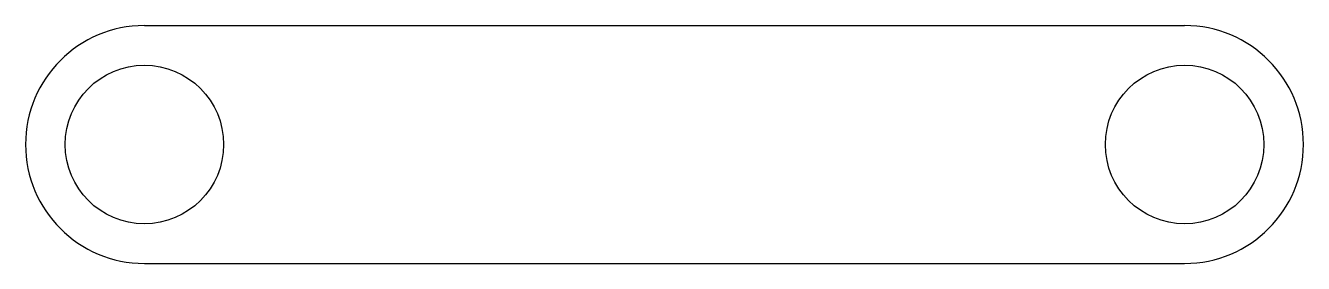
# Model space of a CAD drawing. Header units: millimetres. Extents: x 57.1 to 105.5, y 94.5 to 103.5.
import ezdxf

# ---------------------------------------------------------------- set-up
doc = ezdxf.new("R2010")
doc.units = ezdxf.units.MM
doc.layers.add('Body003', color=7, linetype='CONTINUOUS')

msp = doc.modelspace()

# ---------------------------------------------------------------- linework, layer by layer
at = {"layer": 'Body003'}
for p, q in [((61.6, 103.5), (61.6, 103.5, 3)), ((61.6, 103.5), (61.6, 103.5, 3)), ((61.6, 103.5), (101, 103.5)), ((61.6, 103.5, 3), (101, 103.5, 3)), ((61.6, 103.5), (101, 103.5)), ((61.6, 103.5, 3), (101, 103.5, 3)), ((101, 103.5), (101, 103.5, 3)), ((101, 103.5), (101, 103.5, 3)), ((64.6, 99, 3), (64.6, 99)), ((64.6, 99, 3), (64.6, 99)), ((104, 99, 3), (104, 99)), ((104, 99, 3), (104, 99)), ((61.6, 94.5), (61.6, 94.5, 3)), ((61.6, 94.5), (61.6, 94.5, 3)), ((61.6, 94.5), (101, 94.5)), ((61.6, 94.5, 3), (101, 94.5, 3)), ((61.6, 94.5), (101, 94.5)), ((61.6, 94.5, 3), (101, 94.5, 3)), ((101, 94.5), (101, 94.5, 3)), ((101, 94.5), (101, 94.5, 3))]:
    msp.add_line(p, q, dxfattribs=at)
for centre in [(61.6, 99), (61.6, 99, 3), (61.6, 99, 3), (61.6, 99), (101, 99), (101, 99, 3), (101, 99, 3), (101, 99)]:
    msp.add_circle(centre, 3, dxfattribs=at)
for centre, start, end in [((61.6, 99), 90, -90), ((61.6, 99, 3), 90, -90), ((61.6, 99), 90, -90), ((61.6, 99, 3), 90, -90), ((101, 99), -90, 90), ((101, 99, 3), -90, 90), ((101, 99), -90, 90), ((101, 99, 3), -90, 90)]:
    msp.add_arc(centre, 4.5, start, end, dxfattribs=at)

doc.saveas('drawing.dxf')
